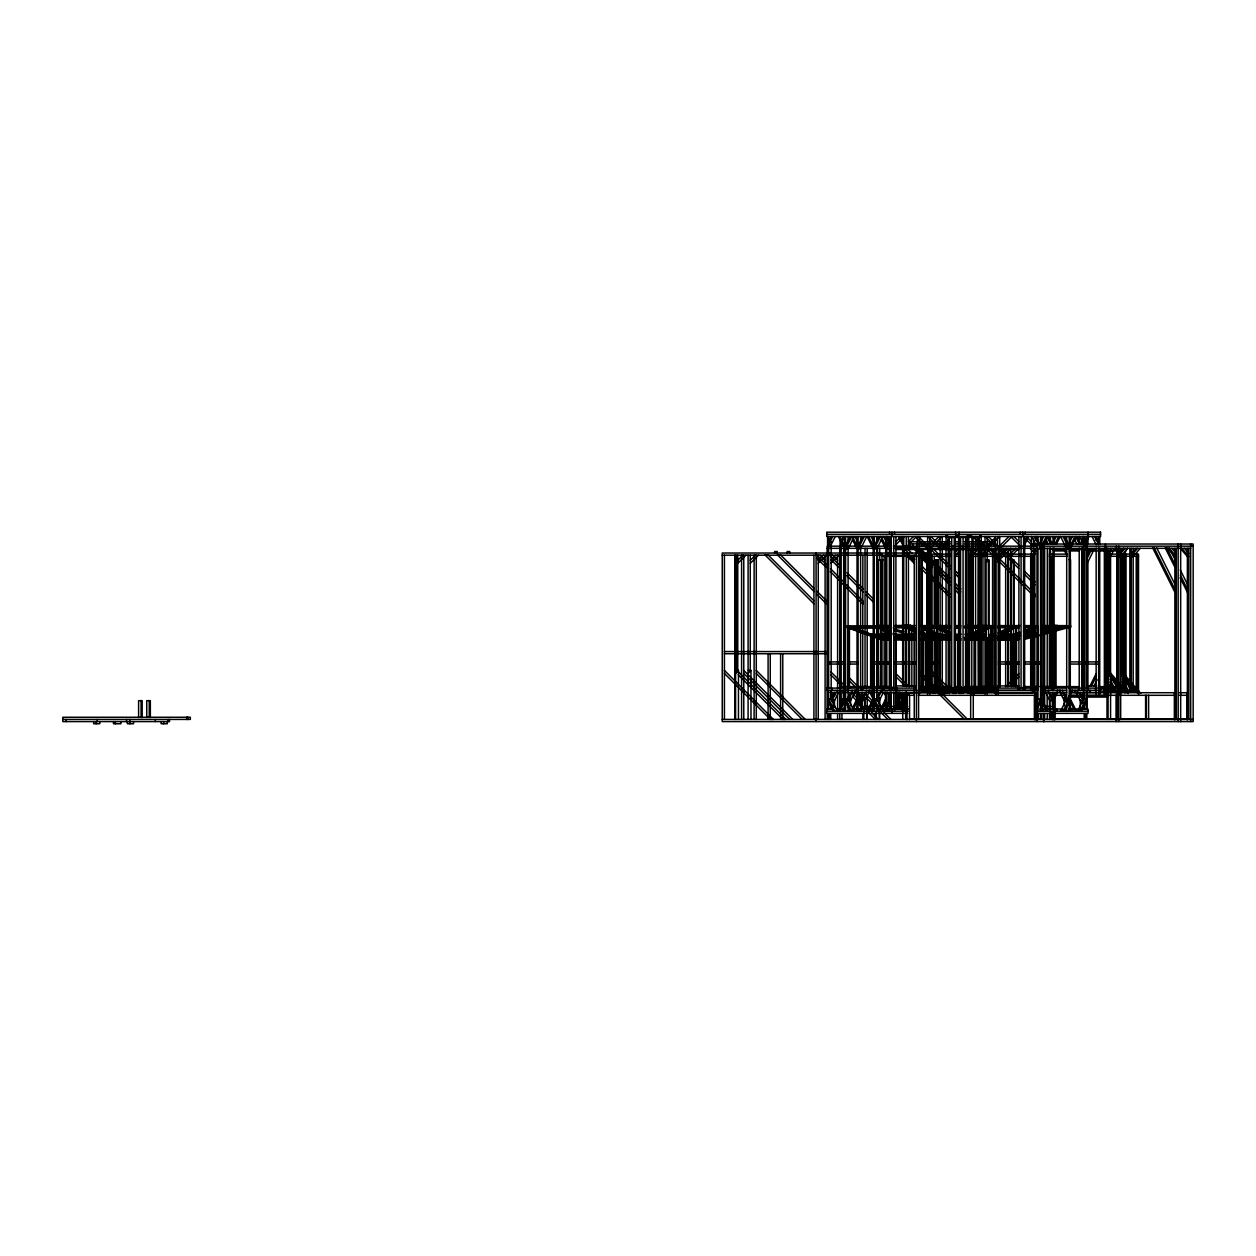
<?xml version="1.0" encoding="UTF-8"?>
<svg xmlns="http://www.w3.org/2000/svg" width="1256" height="1256" viewBox="0 0 1256 1256"><rect width="100%" height="100%" fill="white"/><g stroke="black" fill="none" stroke-linecap="round" stroke-linejoin="round"><path stroke-width="1.5" d="M877.897 686.577L878.65 627.278M878.117 559.925L878.117 626.022L880.362 626.022L880.362 559.925L877.363 559.925L877.347 625.614L891.368 625.614M880.911 686.577L880.896 627.874L880.158 688.1M895.402 686.749L895.402 636.258M936.552 626.383L934.841 625.457L934.841 582.957M934.841 579.095L934.841 559.768L937.84 559.768L937.84 625.865L949.457 625.912M935.123 625.614L935.139 559.925L938.138 559.925L938.138 626.022M937.934 688.1L937.949 627.482L936.442 627.278L936.427 688.1M937.384 625.614L937.384 559.925M988.346 559.925L988.346 626.022L986.101 626.022L986.101 559.925L989.1 559.925L989.116 625.614L964.953 638.55M1000.074 635.772L1000.074 686.577L1000.074 636.007M1013.357 559.925L1013.357 626.022L1011.111 626.022L1011.111 559.925L1014.11 559.925L1014.11 625.614L998.583 633.935M895.261 635.206L901.887 638.755L901.682 640.215L903.928 640.215L904.132 638.755L894.209 633.432M880.77 627.827L881.037 626.383L890.834 626.383M896.91 636.478L897.161 635.018L914.808 635.018M939.362 626.681L939.111 628.126L950.776 628.126M959.835 639.241L960.102 637.781M880.99 639.241L881.382 637.781L890.724 637.781M883.612 640.168L884.004 638.723M944.716 639.241L945.109 637.781M828.662 541.603L831.221 536.5M832.744 536.5L828.662 544.68L831.174 544.68L835.256 536.5M841.175 541.603L843.734 536.5M845.602 545.748L850.218 536.5M851.756 536.5L845.602 548.809L848.098 548.809L854.253 536.5M858.115 545.748L862.731 536.5M858.884 547.271L864.269 536.5M861.38 547.271L866.766 536.5M874.317 545.748L878.933 536.5M880.456 536.5L874.317 548.809L876.814 548.809L882.968 536.5M886.815 545.748L889.138 541.132M887.584 547.271L889.892 542.655M832.006 697.535L834.549 692.417L834.502 696.107M836.088 692.417L832.006 700.597L834.502 700.597L838.584 692.417M838.364 711.194L844.519 698.885M839.887 711.194L844.519 701.947M848.098 697.535L850.657 692.417M842.399 711.194L844.707 706.563M854.677 690.266L854.677 692.417L850.595 700.597L848.098 700.597L852.18 692.417L852.18 690.266M852.416 708.117L857.032 698.885M853.169 709.656L857.032 701.947M855.681 709.656L857.22 706.563M862.448 697.535L865.007 692.417M869.042 690.266L869.042 692.417L864.96 700.597L862.448 700.597L866.546 692.417L866.546 690.266M867.08 711.194L873.234 698.885M868.603 711.194L873.234 701.947M876.814 697.535L879.357 692.417M871.099 711.194L872.653 708.117M883.392 692.417L879.31 700.597L876.814 700.597L880.896 692.417L880.896 690.266M881.885 706.579L885.731 698.885M883.423 706.563L885.731 701.947M884.004 711.194L890.159 698.885M885.543 711.194L890.159 701.947M888.039 711.194L891.116 705.024M898.825 706.579L902.672 698.885M901.133 705.024L902.672 701.947M901.321 709.656L903.629 705.024M1024.645 541.603L1027.204 536.5M1024.645 544.68L1028.727 536.5M1040.627 542.67L1043.705 536.5M1041.585 545.748L1046.201 536.5M968.015 693.532L969.663 690.266M1041.585 548.809L1047.74 536.5M1053.125 542.67L1056.217 536.5M1054.867 544.209L1058.714 536.5M1056.406 544.193L1060.252 536.5M1069.327 542.67L1072.42 536.5M1070.285 545.748L1074.916 536.5M1070.285 548.809L1076.439 536.5M1087.413 539.578L1088.952 536.5M1086.974 555.67L1090.051 549.5M1086.974 558.732L1091.59 549.5M1087.932 561.809L1094.086 549.5M1108.075 553.456L1110.634 548.338M1108.891 554.885L1112.157 548.338M1036.451 701.963L1037.99 698.885L1040.502 698.885L1036.655 706.579M1111.387 554.885L1114.653 548.338M1040.706 697.331L1043.155 690.266M1036.64 709.656L1040.502 701.947M1121.435 551.745L1123.131 548.338M1123.9 554.885L1127.166 548.338M1053.439 697.535L1055.982 692.417M1053.439 700.597L1057.521 692.417L1057.521 690.266M1060.551 711.194L1066.705 698.885L1069.201 698.885L1063.047 711.194M1069.421 697.331L1071.87 690.266M1064.586 711.194L1069.201 701.947M1090.004 685.933L1096.158 673.624M1077.491 711.194L1083.645 698.885L1086.142 698.885L1079.987 711.194M1091.527 685.933L1096.158 676.686M1094.023 685.933L1097.116 679.763M1081.51 711.194L1086.142 701.947M1119.237 553.456L1123.649 548.338M1120.682 553.456L1125.093 548.338M1120.682 556.518L1127.747 548.338M1131.75 553.456L1136.162 548.338M1133.195 553.456L1137.606 548.338M1140.26 548.338L1133.195 556.518L1131.75 556.518M735.592 673.483L738.465 670.421L735.592 670.421M748.089 673.483L750.978 670.421L748.089 670.421M737.759 560.302L742.861 555.199M737.759 563.363L745.923 555.199M750.256 560.302L755.374 555.199M750.256 563.363L758.436 555.199M818.253 560.302L823.355 555.199M818.253 563.363L826.417 555.199M830.765 560.302L835.868 555.199M830.765 563.363L838.93 555.199M895.905 541.603L901.007 536.5M895.905 544.68L904.069 536.5M908.418 541.603L913.52 536.5M908.418 544.68L916.582 536.5M909.784 543.879L950.886 543.879M912.594 543.958L912.672 546.046M929.77 545.748L939.017 536.5M931.151 547.443L942.078 536.5M942.283 545.748L944.936 543.11M947.573 540.472L950.211 537.835M943.649 547.443L946.396 544.712M955.581 552.169L959.411 548.338M955.659 555.152L959.741 551.07M970.621 553.456L975.739 548.338M981.234 543.895L981.234 546.062M970.621 556.518L978.801 548.338L978.612 629.994M984.045 543.974L964.498 543.958M987.2 545.748L995.129 537.835M988.566 547.443L999.509 536.5M983.134 553.456L985.693 550.897M983.134 556.518L991.314 548.338M999.713 545.748L1008.961 536.5M1001.079 547.443L1012.022 536.5M998.206 553.456L1003.308 548.338M998.206 556.518L1006.37 548.338M997.468 558.747L1006.715 549.5M997.468 561.809L1009.777 549.5M1010.719 553.456L1015.821 548.338M1010.719 556.518L1018.883 548.338M886.343 703.58L880.896 709.028L908.386 709.028M897.569 697.535L902.687 692.417M897.569 700.597L905.749 692.417M974.185 692.982L976.917 690.266L976.87 692.417L995.364 692.417M1006.59 685.933L1018.899 673.624M1009.651 685.933L1018.899 676.686M964.435 637.624L986.855 625.614M967.214 638.55L991.361 625.614L965.472 625.614M970.448 638.378L991.549 627.074L991.549 636.666M987.718 638.55L992.884 635.787M998.065 633.008L1011.865 625.614M989.963 686.577L989.963 638.55L993.418 636.714M997.39 635.787L1016.371 625.614M1005.679 631.705L1009.133 629.853M1002.759 634.468L1016.622 627.058L1016.559 632.836M1019.605 634.468L1002.335 640.168L1001.943 638.723L1019.888 632.317M1023.467 631.03L1037.817 625.912L1037.817 690.266L919.439 690.266M1019.385 632.961L1001.943 638.723M1024.77 631.03L1033.735 627.827M1002.335 640.168L1020.076 633.84M1023.624 632.569L1037.817 627.498M1024.927 632.569L1035.572 628.769M1024.378 633.621L1035.431 630.669M1040.941 629.193L1046.468 627.702M1051.994 626.226L1055.668 625.237L1056.061 626.681M1024.033 634.123L1035.337 631.093M1040.596 629.68L1046.484 628.094M1053.47 626.226L1057.159 625.237L1057.536 626.681M1010.797 638.064L1018.239 636.07M1023.813 634.578L1034.96 631.58M1040.533 630.088L1049.828 627.608M1041.334 630.638L1052.371 627.67M1031.773 633.589L1035.713 632.537M1040.973 631.124L1055.699 627.184M1014.911 638.503L1018.632 637.514M1027.91 635.018L1035.352 633.04M1040.926 631.533L1056.045 627.513M1036.043 636.274L1025.006 639.241L1024.551 637.781L1030.124 636.29M1041.161 633.338L1063.22 627.419M1069.06 625.865L1070.567 625.457L1070.552 559.768L1069.06 559.768M1039.717 635.3L1070.96 626.917L1070.567 625.457M908.842 627.498L906.597 627.922L906.597 686.577M925.578 636.478L923.333 636.87L923.333 688.1M915.64 629.68L907.366 625.237L894.774 625.614M915.294 627.906L910.333 625.237L908.057 625.614L915.624 625.614M826.746 534.334L1100.57 534.334M946.066 537.38L981.25 537.38M950.823 541.776L909.705 541.791L909.705 546.125L909.737 541.776M954.717 541.791L960.605 541.776M964.498 541.791L994.611 541.791M954.717 543.958L960.667 543.879M986.792 543.958L994.705 543.879M1031.631 544.021L1037.456 544.021M1043.281 544.021L1066.595 544.021M1071.038 544.021L1084.069 544.021M1086.566 544.021L1193.169 544.021L1193.169 721.588L722.247 721.588L722.247 553.033L917.367 553.033M841.175 544.68L843.671 544.68M844.817 546.172L827.264 546.172L827.264 709.703M847.58 546.172L874.098 546.172M876.735 546.172L891.65 546.172M894.256 546.172L1037.456 546.172M1043.281 546.172L1066.595 546.172M1070.363 546.172L1193.2 546.172M895.905 547.333L917.382 547.333M827.264 548.338L891.65 548.338M894.256 548.338L1036.969 548.338M1039.905 548.338L1067.38 548.338M1069.044 548.338L1178.191 548.338M1179.211 548.338L1190.704 548.338M858.115 548.809L860.611 548.809M886.815 548.809L889.327 548.809M1050.503 548.809L1053.015 548.809M1079.218 548.809L1081.714 548.809M895.905 549.5L1018.899 549.5M1052.528 549.5L1065.402 549.5M1069.248 549.5L1096.724 549.5M1100.052 549.5L1103.867 549.5M1113.428 549.5L1119.159 549.5M919.863 550.944L922.061 550.944M992.774 550.944L994.972 550.944M1053.988 550.944L1065.449 550.944M1069.264 550.944L1078.825 550.944M1081.557 550.944L1082.656 550.944M1086.676 550.944L1104.699 550.944M1111.513 550.944L1119.159 550.944M923.144 553.033L928.938 553.033M1174.862 553.456L1176.307 553.456L1171.895 548.338M1187.375 553.456L1188.82 553.456L1184.408 548.338M950.808 554.147L932.046 554.147L932.046 634.154M954.56 554.147L960.196 554.147M972.175 554.147L992.821 554.147M995.317 554.147L1032.856 554.147L1032.856 692.747L995.317 692.747M1067.49 554.116L1049.341 554.116L1049.341 688.602M722.247 555.199L916.425 555.199M921.213 555.199L928.938 555.199M881.995 556.314L919.533 556.314M932.046 556.314L950.808 556.314M954.56 556.314L960.196 556.314M970.291 556.314L992.821 556.314M997.201 556.314L1032.856 556.314M1049.341 556.282L1067.49 556.282M1106.002 556.282L1138.533 556.282M1108.075 556.518L1110.571 556.518M1119.237 556.518L1123.084 556.518M883.015 559.925L881.508 559.925L881.492 625.614L883.015 626.022M934.841 625.457L937.086 625.457L950.321 632.553M920.742 625.614L949.913 625.614M955.738 625.614L959.631 625.614M998.818 625.614L1020.155 625.614M1023.954 625.614L1035.321 625.614M1041.02 625.614L1054.286 625.614M1057.254 625.614L1066.36 625.614M877.913 625.912L846.842 625.912L882.701 638.723M955.219 625.912L960.981 625.912M970.574 625.912L985.944 625.912M989.791 625.912L993.622 625.912M1040.973 625.912L1067.019 625.912M894.759 626.383L906.518 626.383L906.518 627.827L895.418 627.827M922.061 626.383L950.855 626.383M954.701 626.383L960.463 626.383M964.294 626.383L985.426 626.383L985.677 627.827M997.562 626.289L1010.609 626.289L1010.797 627.749M1018.773 626.383L1014.927 626.383L1015.193 627.827L1019.04 627.827M1024.535 626.383L1036.059 626.383M1041.365 627.356L1067.537 627.356M884.46 627.827L891.807 627.827M922.092 627.827L950.996 627.827M954.843 627.827L960.636 627.827M964.482 627.827L983.762 627.827M997.751 627.749L1008.945 627.749M1024.833 627.827L1034.457 627.827M1054.773 627.827L1060.284 627.827M1063.958 627.827L1067.647 627.827M954.67 628.126L960.51 628.126M972.175 628.126L981.909 628.126M989.681 628.126L993.575 628.126M1041.24 628.126L1066.532 628.126L1066.014 626.681M871.507 634.249L891.65 634.249M895.732 634.249L915.341 634.249M924.652 634.249L949.881 634.249M955.423 634.249L961.154 634.249M965.048 634.249L970.731 634.249M976.446 634.249L986.007 634.249M989.822 634.249L993.653 634.249M1000.231 634.249L1016.575 634.249M1024.912 634.249L1035.917 634.249M1036.969 634.249L1038.492 634.249L1038.492 636.839L1036.969 636.839M875.589 635.018L891.053 635.018M949.913 635.018L928.592 635.018L928.592 636.478M955.722 635.018L959.6 635.018M965.424 635.018L969.302 635.018L969.553 636.478M974.405 635.709L985.929 635.709M989.775 635.709L993.622 635.709M1019.825 635.709L1016.135 635.709L1015.759 634.249M1023.514 635.709L1036.404 635.709M873.265 636.478L871.962 636.478L871.962 688.1M875.212 636.478L890.771 636.478M898.747 636.478L915.294 636.478M930.539 636.478L950.588 636.478M954.686 636.478L960.51 636.478M974.138 636.478L985.803 636.478M989.697 636.478L993.575 636.478M1008.364 636.478L999.054 636.478L998.803 635.018L1013.608 635.018L1013.545 627.482L1015.806 627.482L1015.806 635.112M1013.985 636.478L1019.825 636.478M1023.718 636.478L1035.384 636.478M894.46 637.781L900.065 637.781M914.085 637.781L902.326 637.781L902.326 639.241M921.92 637.781L927.807 637.781M950.839 637.781L933.742 637.781L933.742 639.241M954.639 637.781L960.338 637.781L956.946 636.101M968.455 637.875L988.959 637.875L989.163 639.351M997.452 637.781L1019.087 637.781M883.533 638.55L890.724 638.55M894.319 638.55L901.51 638.55L901.243 640.01L894.005 640.01M903.755 638.55L915.514 638.55M921.402 638.55L949.85 638.55M955.361 638.55L960.871 638.55M964.624 638.55L992.209 638.55L992.476 640.01L992.209 638.55M997.374 638.55L1007.312 638.55M1010.766 638.55L1019.888 638.55M901.887 638.755L904.132 638.755M1019.432 639.241L1006.26 639.241L1005.868 637.781M883.141 640.01L890.378 640.01M903.755 640.01L915.514 640.01M921.402 640.01L949.991 640.01M955.486 640.073L961.107 640.01M964.624 640.073L993.653 640.01M997.688 640.01L1018.585 640.01M724.414 651.566L826.432 651.566M724.414 653.732L826.432 653.732M828.662 661.896L845.257 661.896M848.224 661.896L857.77 661.896M874.317 661.896L890.897 661.896M894.602 661.896L907.099 661.896M910.82 661.896L915.875 661.896M930.79 661.896L940.116 661.896M998.379 661.896L1011.441 661.896M1014.628 661.896L1018.899 661.896M1023.907 661.896L1040.502 661.896M1050.503 661.896L1053.015 661.896M1069.547 661.896L1098.655 661.896M828.662 664.063L845.257 664.063M848.224 664.063L857.77 664.063M874.317 664.063L890.897 664.063M894.602 664.063L907.099 664.063M910.82 664.063L915.875 664.063M930.79 664.063L940.116 664.063M998.379 664.063L1011.441 664.063M1014.628 664.063L1018.899 664.063M1023.907 664.063L1040.502 664.063M1050.503 664.063L1053.015 664.063M1069.547 664.063L1098.655 664.063M895.905 685.933L915.388 685.933M997.468 685.933L1018.899 685.933M1087.225 685.933L1096.865 685.933M846.842 686.577L873.265 686.577M875.793 686.577L891.823 686.577M919.91 686.655L951.028 686.577M955.486 686.577L961.123 686.577M964.624 686.577L994.972 686.655M1023.436 686.577L1037.817 686.577M1039.842 686.577L1078.825 686.655M1081.557 686.655L1082.656 686.655M1098.969 686.655L1104.699 686.655M1109.613 686.655L1119.159 686.655M845.1 688.1L826.746 688.1L826.746 690.266L915.938 690.266M846.842 688.1L915.938 688.1M919.502 688.1L995.302 688.1M996.981 688.1L1037.817 688.1M1041.067 688.1L1066.532 688.1M1068.62 688.1L1105.044 688.1M1108.875 688.1L1119.159 688.1M921.307 688.963L993.496 688.963M1099.314 688.963L1105.044 688.963M1108.875 688.963L1114.606 688.963M1041.098 690.266L1066.532 690.266M1069.798 690.266L1100.57 690.266L1100.57 688.1M881.995 690.58L919.533 690.58M943.303 690.58L947.055 690.58M995.317 690.58L1032.856 690.58M1056.845 690.549L1060.598 690.549M1106.002 690.549L1138.533 690.549M1098.812 691.13L1105.515 691.13M1108.875 691.13L1114.606 691.13M830.09 692.417L839.809 692.417M842.933 690.266L842.933 692.417L854.677 692.417M855.446 690.266L855.446 692.417L856.969 692.417M857.283 690.266L857.283 692.417L869.042 692.417M869.796 690.266L869.796 692.417L871.334 692.417L873.878 697.535M871.648 690.266L871.648 692.417L880.896 692.417M919.439 692.417L937.949 692.417M1031.412 692.417L1035.446 692.417M1041.632 692.417L1043.155 692.417M1045.761 690.266L1045.761 692.417L1057.521 692.417M1060.127 690.266L1060.127 692.417L1066.705 692.417M1070.348 692.417L1071.87 692.417M1084.729 692.417L1072.64 692.417L1072.64 690.266M1097.242 692.417L1087.508 692.417L1087.508 690.266M914.352 692.715L906.973 692.715L906.973 719.704M918.246 692.715L1035.462 692.715L1035.462 719.657M1054.977 692.715L1062.733 692.715M1069.814 692.715L1077.883 692.715M1086.173 692.715L1175.679 692.715M1179.086 692.715L1188.192 692.715M919.533 692.747L881.995 692.747L881.995 554.147M932.046 692.747L935.798 692.747M943.303 692.747L947.055 692.747M974.044 692.747L983.432 692.747M952.582 693.296L955.957 693.296L955.957 691.13M963.069 693.296L958.846 693.296L958.846 691.13M906.973 695.306L914.352 695.306M918.246 695.306L1035.462 695.306M1054.428 695.306L1064.052 695.306M1070.426 695.306L1078.119 695.306M1087.743 695.306L1175.679 695.306M1179.415 695.306L1188.192 695.306M1068.762 695.557L1078.716 695.557M1086.409 695.557L1107.572 695.557M1068.762 697.08L1080.301 697.08M1086.409 697.08L1107.572 697.08M843.671 698.885L841.175 698.885L843.483 703.501M860.611 698.885L858.115 698.885L861.961 706.579M907.696 706.422L863.798 706.422L863.798 719.421M1045.95 706.422L1050.958 706.422M863.798 708.588L907.696 708.588M1045.95 708.588L1050.958 708.588M832.587 709.028L826.746 709.028L826.746 713.361L907.68 713.361M836.465 709.028L844.236 709.028M852.023 709.028L874.474 709.028M1039.733 709.028L1062.78 709.028M1068.62 709.028L1088.057 709.028L1088.057 713.361L1036.184 713.361M826.746 711.194L908.214 711.194M1036.184 711.194L1088.057 711.194M909.564 718.981L1034.379 718.981M1037.142 718.981L1041.036 718.981M1053.658 718.981L1117.369 718.981M1119.865 718.981L1175.114 718.981M1179.086 718.981L1187.627 718.981M724.414 673.436L770.352 719.374L773.413 719.374L724.414 670.374M738.277 674.786L782.865 719.374L785.926 719.374L736.927 670.374M62.8 719.421L190.331 719.421L190.331 717.255L62.8 717.255L62.8 721.588L169.513 721.588L169.513 719.421M722.247 719.421L1193.2 719.421M937.949 628.079L936.442 627.278M894.508 629.099L903.786 631.58M911.228 633.574L914.933 634.578M894.115 630.559L903.582 633.103M877.928 627.482L880.142 628.079M848.13 625.912L873.658 635.018M876.829 636.164L882.214 638.079M848.13 627.498L871.193 635.74M876.515 637.64L881.838 639.54M846.842 627.498L882.324 640.168M906.518 626.383L905.089 625.614L915.436 631.156M921.213 634.249L922.658 635.018L922.579 688.1M906.518 627.827L905.089 627.058L915.436 632.6M937.667 627.356L950.133 634.013M955.094 636.666L958.407 638.441M934.872 627.058L949.536 634.908M946.537 638.55L922.391 625.614L923.819 626.383M929.534 630.229L936.427 633.935M927.179 629.837L921.998 627.058L923.427 627.827M930.618 631.69L935.798 634.453M939.253 636.305L944.418 639.084M922.234 627.984L933.067 633.793M923.301 629.35L933.239 634.673M936.474 636.4L935.704 635.991L935.83 686.577M921.92 631.454L935.17 638.55L935.17 640.01M920.617 632.349L932.203 638.55L932.046 686.687M920.617 633.935L929.236 638.55L929.236 640.01M922.344 636.305L927.509 639.084M890.897 631.658L879.31 625.457L877.065 625.457L891.948 633.432M877.646 627.356L891.76 634.908M895.057 636.666L898.37 638.441M938.515 634.249L939.943 635.018M1026.309 536.5L1031.412 541.603M1025.964 539.232L1031.412 544.68M1033.484 548.338L1036.2 551.07M1033.186 548.338L1035.729 550.897M1030.124 548.338L1035.572 553.786M1013.796 536.5L1018.899 541.603M1010.735 536.5L1018.899 544.68M1001.315 548.024L1018.867 565.592M1024.284 570.993L1035.085 581.811M988.299 536.5L997.547 545.748M998.253 548.024L1003.685 553.472M1006.417 556.204L1018.663 568.45M1024.111 573.898L1034.991 584.778M986.604 537.866L994.799 546.077M975.786 536.5L985.034 545.748M972.725 536.5L983.668 547.443M930.869 536.5L934.841 540.472M937.478 543.11L940.116 545.748M927.807 536.5L938.75 547.443M932.768 548.338L950.337 565.907M955.738 571.307L958.438 574.023M918.372 536.5L927.603 545.748M929.707 548.338L950.133 568.764M955.565 574.212L958.297 576.928M915.31 536.5L926.237 547.443M921.606 549.688L949.991 578.074M955.392 583.475L960.793 588.876M921.276 552.42L949.866 581.01M955.314 586.458L960.762 591.906M923.301 555.105L927.352 559.155M930.052 561.856L932.753 564.556M938.169 569.957L950.321 582.125M955.722 587.525L958.438 590.226M921.668 555.199L926.771 560.302M913.489 548.338L917.571 552.42M923.019 557.868L925.735 560.6M929.817 564.682L932.533 567.398M937.981 572.846L950.227 585.092M955.675 590.54L958.407 593.256M921.323 557.931L926.771 563.363M908.088 549.5L912.06 553.456M904.037 548.338L909.14 553.598M911.872 556.345L914.839 559.155M921.606 565.907L949.976 594.276M909.156 555.199L914.258 560.302M900.976 548.338L913.222 560.6M921.386 568.764L949.976 597.338M906.094 555.199L914.258 563.363M832.508 555.199L837.611 560.302M830.797 556.565L839.008 564.666M847.109 572.767L856.576 582.219M859.277 584.919L863.327 588.986M866.028 591.686L874.129 599.787M831.927 560.647L838.741 567.445M846.905 575.625L863.233 591.953M865.965 594.669L874.129 602.849M819.995 555.199L825.098 560.302M816.934 555.199L826.495 564.666M830.546 568.717L844.063 582.219M846.764 584.919L862.982 601.137L862.982 604.199L830.31 571.543M931.104 670.421L948.798 688.115M816.698 557.931L826.228 567.445M931.104 673.483L944.606 687.001M942.236 691.538L944.795 694.081M918.591 670.421L967.591 719.421M918.591 673.483L964.53 719.421M814.28 588.624L780.494 554.838L777.433 554.838L814.186 591.592M816.981 591.325L826.432 600.776M816.902 594.308L826.432 603.838M895.905 673.624L908.214 685.933M895.905 676.686L905.152 685.933M813.919 600.776L767.981 554.838L764.92 554.838L813.919 603.838M895.905 698.885L906.848 709.828M895.905 701.947L903.833 709.875M897.49 704.946L901.572 709.028M883.627 692.982L886.343 695.698M848.742 677.22L856.906 685.399M866.436 694.929L873.25 701.727M884.13 712.623L890.944 719.421M848.695 680.234L855.446 687.001M866.263 697.802L871.664 703.203M881.115 712.67L887.882 719.421M830.781 671.787L844.393 685.399M852.573 693.563L862.087 703.093M864.819 705.809L868.901 709.891M871.617 712.623L878.431 719.421M830.781 674.833L844.283 688.351M852.4 696.452L861.852 705.903M868.603 712.67L875.369 719.421M756.285 670.421L805.284 719.421M756.285 673.483L802.223 719.421M743.772 670.421L792.772 719.421M743.772 673.483L789.71 719.421M1181.755 548.338L1188.82 556.518L1187.375 556.518L1180.31 548.338M1169.242 548.338L1176.307 556.518L1174.862 556.518L1167.797 548.338M1122.063 671.866L1140.778 693.485M1125.612 677.628L1129.348 681.945M1133.1 686.278L1138.093 692.04M1125.941 679.418L1138.784 694.223M1125.784 680.893L1134.765 691.271M1109.55 671.866L1128.265 693.485M1111.843 676.183L1116.835 681.945M1120.588 686.278L1123.084 689.152M1109.582 674.959L1123.696 691.271M1111.984 679.418L1122.252 691.271M1169.242 547.883L1175.192 559.784M1180.295 570.004L1187.956 585.312M1166.73 547.883L1175.239 564.902M1180.342 575.107L1187.156 588.719M1165.223 547.93L1174.847 567.178M1180.106 577.682L1187.972 593.429M1156.729 547.883L1174.595 583.616M1154.217 547.883L1174.643 588.719M1152.71 547.93L1174.595 591.686M1098.655 541.603L1096.095 536.5L1096.158 540.394M1094.573 536.5L1098.655 544.68L1098.655 536.5M1092.061 536.5L1096.158 544.68M1083.583 536.5L1086.142 541.603M1082.06 536.5L1086.142 544.68L1083.645 544.68L1079.563 536.5M1077.099 536.5L1080.945 544.209M1075.56 536.5L1079.406 544.193M1074.602 539.578L1076.91 544.193M1064.586 536.5L1069.201 545.748M1063.047 536.5L1069.201 548.809L1066.705 548.809L1060.551 536.5M1064.884 548.338L1066.58 551.745M1063.345 548.338L1066.611 554.885M1122.472 673.923L1131.216 691.428M1122.597 679.166L1124.34 682.667M1126.098 686.168L1128.72 691.428M1122.472 681.992L1127.574 692.197M1048.383 536.5L1052.245 544.209M1046.86 536.5L1050.707 544.193M1045.887 539.578L1048.195 544.193M1109.959 673.923L1118.704 691.428M1107.462 673.923L1105.704 670.421L1107.415 676.89M1110.084 679.166L1116.207 691.428M1109.959 681.992L1115.061 692.197M1035.87 536.5L1040.502 545.748M1034.347 536.5L1040.502 548.809L1037.99 548.809L1031.835 536.5M1080.254 692.417L1082.813 697.535M1078.716 692.417L1082.813 700.597L1080.301 700.597L1076.219 692.417M1070.285 698.885L1076.439 711.194M1070.285 701.947L1074.916 711.194M1064.162 692.417L1066.705 697.535M1069.327 705.024L1072.42 711.194M1060.127 692.417L1064.209 700.597L1066.705 700.597L1062.623 692.417L1062.623 690.266M1049.796 692.417L1052.355 697.535M1045.761 692.417L1049.859 700.597L1052.355 700.597L1048.273 692.417L1048.273 690.266M1041.585 698.885L1047.74 711.194M1041.585 701.947L1046.201 711.194M1040.627 705.024L1043.705 711.194M900.112 536.5L902.672 541.603M898.59 536.5L902.672 544.68M887.615 536.5L890.159 541.603M886.077 536.5L890.159 544.68M883.612 536.5L885.92 541.132M881.115 536.5L885.731 545.748M881.115 539.578L884.962 547.271M871.099 536.5L873.422 541.132M868.603 536.5L873.234 545.748M945.156 690.266L946.788 693.532M867.08 536.5L873.234 548.809M854.912 536.5L857.22 541.132M852.4 536.5L857.032 545.748M852.416 539.578L856.262 547.271M842.399 536.5L844.707 541.132M839.887 536.5L844.519 545.748M838.364 536.5L844.519 548.809M900.254 692.417L903.519 698.964M889.279 692.417L890.975 695.824M887.741 692.417L891.006 698.964M884.161 692.417L885.794 695.698M882.968 711.194L876.814 698.885L874.317 698.885L880.456 711.194M871.648 692.417L873.281 695.698M869.796 692.417L873.878 700.597M874.317 701.947L878.933 711.194M858.821 692.417L861.365 697.535M857.283 692.417L862.15 701.963M855.446 692.417L857.079 695.698M858.115 701.947L861.961 709.656M854.253 711.194L848.098 698.885L845.602 698.885L851.756 711.194M842.933 692.417L844.566 695.698M845.602 701.947L850.218 711.194M837.328 711.194L831.174 698.885L828.662 698.885L834.816 711.194M828.662 701.947L833.293 711.194M1069.986 625.614L1070.505 627.058M1024.551 637.781L1025.069 639.241M1011.818 637.781L1012.195 639.241M990.105 626.289L990.293 627.749M989.963 638.55L990.152 640.026M928.467 640.262L928.577 688.1M927.713 639.885L927.823 686.577M926.222 640.639L926.331 688.1M925.468 640.262L925.578 686.577M849.448 686.577L849.433 627.953L848.13 627.953L848.145 686.577M1190.672 544.021L1190.704 721.588M1188.82 548.338L1188.82 719.421M1187.627 695.306L1187.627 719.704M1187.375 548.338L1187.375 719.421M1186.873 692.715L1186.873 719.657M1180.671 544.021L1180.671 721.588M1178.159 544.021L1178.191 721.588M1176.307 548.338L1176.307 719.421M1175.114 695.306L1175.114 719.704M1174.862 548.338L1174.862 719.421M1174.36 692.715L1174.36 719.657M1148.612 695.306L1148.612 718.981M1146.367 695.306L1146.367 718.981M1145.598 695.306L1145.598 718.981M1138.533 692.715L1138.533 554.116L1106.002 554.116L1106.002 692.715M1137.449 556.282L1137.449 690.549M1137.292 554.116L1137.292 692.715M1136.209 556.282L1136.209 690.549M1133.195 548.338L1133.195 692.197M1131.311 548.338L1131.311 692.197M1129.866 548.338L1129.866 692.197M1126.02 554.116L1126.02 692.715M1124.779 554.116L1124.779 692.715M1123.696 556.282L1123.696 690.549M1123.084 556.125L1123.084 688.319M1122.346 555.906L1122.346 676.591M1122.346 684.379L1122.346 688.272M1120.682 719.421L1120.682 548.338L1120.588 552.232M1120.588 556.125L1120.588 684.426M1120.588 688.319L1120.588 692.197M1118.798 546.172L1118.798 721.588M1117.918 550.944L1117.918 680.831M1117.353 548.338L1117.353 719.704M1116.835 550.944L1116.835 680.831M1116.6 692.715L1116.6 695.306M1116.301 546.172L1116.301 548.338M1116.301 719.421L1116.301 721.588M1116.05 695.306L1116.05 719.704M1110.571 556.125L1110.571 719.421M1109.833 555.906L1109.833 676.591M1109.833 684.379L1109.833 692.166M1108.342 556.282L1108.342 690.549M1108.075 548.338L1108.075 719.421M1107.085 556.282L1107.085 690.549M1107.243 695.557L1107.243 697.08M1106.991 548.338L1106.991 719.421M1106.253 548.118L1106.253 670.751M1106.253 674.645L1106.253 694.113M1105.437 544.021L1105.437 546.172M1105.437 548.134L1105.437 694.301M1104.354 548.134L1104.354 694.301M1099.738 536.5L1099.738 544.288M1099.738 548.165L1099.738 688.1M1099.738 690.266L1099.738 694.019M1098.655 548.165L1098.655 688.1M1098.655 690.266L1098.655 694.019M1096.158 548.165L1096.158 688.1M1096.158 690.266L1096.158 694.019M1095.562 688.1L1095.562 690.266M1090.02 690.266L1090.02 692.417M1088.057 532.183L1087.932 543.722M1087.932 549.5L1087.932 553.394M1087.916 560.631L1087.916 686.655M1088.057 688.1L1088.057 690.266M1087.225 536.5L1087.225 688.1M1087.225 690.266L1087.225 709.028M1086.817 713.518L1086.817 718.981M1086.142 536.5L1086.142 688.1M1086.142 690.266L1086.142 709.028M1085.498 713.518L1085.498 718.981M1084.352 549.5L1084.352 689.764M1084.242 688.1L1084.242 688.963M1084.211 713.518L1084.211 718.981M1083.897 692.417L1083.897 699.796M1083.897 703.486L1083.897 709.028M1083.645 536.5L1083.645 688.1M1083.645 690.266L1083.645 699.639M1083.645 703.391L1083.645 709.028M1083.049 688.1L1083.049 690.266M1082.798 540.394L1082.798 544.272M1082.798 548.15L1082.798 689.842M1082.813 692.417L1082.813 703.486M1082.656 549.5L1082.656 688.1M1081.714 538.447L1081.714 544.272M1081.714 548.15L1081.714 689.842M1080.301 699.796L1080.301 707.175M1079.218 536.5L1079.218 542.325M1079.218 548.15L1079.218 689.842M1077.507 690.266L1077.507 692.417M1071.007 695.557L1071.007 697.08M1070.379 686.577L1070.379 688.1M1070.285 536.5L1070.285 711.194M1069.939 553.456L1069.939 556.518M1069.625 627.278L1069.641 686.577M1069.201 536.5L1069.201 711.194M1066.705 536.5L1066.705 542.325M1066.705 545.748L1066.705 701.947M1066.705 705.37L1066.705 711.461M1064.209 697.535L1064.209 705.746M1056.72 709.028L1056.72 711.194M1056.045 627.089L1056.045 688.1M1055.275 709.028L1055.275 711.194M1054.962 695.306L1054.962 719.704M1054.553 627.482L1054.553 688.1M1054.428 694.631L1054.428 719.657M1054.098 536.5L1054.098 544.272M1054.098 548.15L1054.098 625.786M1053.658 697.19L1053.658 719.704M1053.611 688.1L1053.611 690.266M1053.439 692.417L1053.439 709.028M1053.015 536.5L1053.015 544.272M1053.015 548.15L1053.046 688.1M1052.355 692.417L1052.355 709.028M1052.355 712.199L1052.355 719.704M1052.167 688.1L1052.167 690.266M1051.68 556.282L1051.68 688.602M1051.712 712.199L1051.712 719.421M1051.382 686.577L1051.382 688.1M1051.005 634.249L1051.005 636.839M1050.503 536.5L1050.503 542.325M1050.503 548.15L1050.503 553.975M1050.424 556.282L1050.424 688.602M1050.267 706.422L1050.267 719.421M1050.047 686.577L1050.047 688.1M1049.859 692.417L1049.859 696.107M1049.859 699.796L1049.859 709.028M1049.482 548.338L1049.482 554.179M1049.482 698.038L1049.482 709.703M1049.482 713.596L1049.482 719.421M1048.964 536.5L1048.964 540.111M1047.316 548.338L1047.159 688.319M1047.159 694.144L1047.159 709.703M1047.316 713.596L1047.159 719.421M1046.452 540.111L1046.452 543.722M1045.369 540.111L1045.369 543.722M1044.662 548.338L1044.662 626.1M1044.662 629.994L1044.662 707.756M1044.662 713.596L1044.662 719.421M1043.815 546.172L1043.815 626.1M1043.815 629.994L1043.815 688.319M1043.815 692.197L1043.815 701.931M1043.815 713.596L1043.815 721.588M1043.579 546.172L1043.579 626.1M1043.579 629.994L1043.579 705.809M1043.579 713.596L1043.579 721.588M1041.648 548.338L1041.648 688.319M1041.648 694.144L1041.648 699.985M1041.648 705.809L1041.648 709.703M1041.648 713.596L1041.648 719.421M1041.585 536.5L1041.585 711.194M1040.502 536.5L1040.502 711.194M1040.455 713.596L1040.455 719.421M1038.288 713.596L1038.288 719.421M1037.99 536.5L1037.99 542.325M1037.99 548.15L1037.99 700.032M1037.99 705.746L1037.99 711.461M1037.158 536.5L1037.158 540.394M1036.969 546.172L1036.969 721.588M1036.074 536.5L1036.074 540.394M1034.803 548.338L1034.803 719.421M1034.379 695.306L1034.379 719.704M1033.908 690.266L1033.908 692.417M1033.578 538.447L1033.578 544.288M1033.704 546.172L1033.704 544.664L1031.098 544.664L1031.098 546.172M1033.578 550.112L1033.578 688.1M1031.412 536.5L1031.412 625.896M1031.412 637.561L1031.412 688.1M1030.689 556.314L1030.689 690.58M1025.54 686.577L1025.54 688.1M1025.226 532.183L1025.226 534.334M1025.226 688.1L1025.226 690.266M1024.645 536.5L1024.645 688.1M1023.562 536.5L1023.562 688.1M1022.729 532.183L1022.729 536.5M1022.729 688.1L1022.729 690.266M1021.065 536.5L1021.065 688.1M1020.233 532.183L1020.233 534.334M1020.233 688.1L1020.233 690.266M1018.899 536.5L1018.899 688.1M1017.737 688.1L1017.737 690.266M1016.559 640.513L1016.559 686.577M1015.806 640.827L1015.806 686.577M1015.303 686.577L1015.303 636.007L1014 636.007L1014 686.577M1012.697 636.478L1012.697 686.577M1011.3 629.382L1011.3 635.112M1011.3 640.827L1011.3 686.577M1010.719 548.338L1010.719 626.116M1010.719 629.994L1010.719 635.834M1010.719 639.728L1010.719 686.373M1008.552 550.285L1008.552 626.116M1008.552 629.994L1008.552 635.834M1008.552 639.728L1008.552 684.442M1007.83 556.314L1007.83 626.367M1007.83 630.261L1007.83 634.154M1007.83 639.995L1007.83 686.687M1005.663 556.314L1005.663 686.687M999.823 686.577L999.823 636.054L999.054 686.577M999.713 536.5L999.713 685.964M998.206 548.338L998.206 694.16M997.468 536.5L997.468 547.333M996.039 548.338L996.039 694.16M995.302 536.5L995.302 547.333M995.302 549.5L995.302 693.657M994.972 549.5L994.972 688.1M993.496 688.1L993.496 691.13L921.307 691.13L921.307 688.1M992.774 549.5L992.774 688.1M992.585 549.5L992.554 688.1M991.549 640.513L991.549 688.1M990.796 637.012L990.796 627.482L988.551 627.482L988.551 638.927M990.796 640.827L990.796 686.577M990.607 688.963L990.607 691.13M990.262 686.577L990.262 688.1M989.21 640.073L989.21 686.577M987.718 640.073L987.718 686.577M987.2 536.5L987.2 561.746M987.2 690.266L987.2 694.066M986.949 640.073L986.949 686.577M986.29 629.382L986.305 688.1M985.034 536.5L985.034 625.786M985.034 629.68L985.034 687.895M985.034 690.266L985.034 694.066M984.798 686.577L984.798 688.1M984.076 541.776L984.045 546.14M982.946 548.338L982.946 626.1M982.946 629.994L982.946 688.319M981.25 535.213L981.25 629.366M981.25 633.291L981.25 688.1M980.779 548.338L980.779 626.1M980.779 631.941L980.779 688.319M980.496 638.55L980.496 688.1M979.806 535.213L979.806 537.38M979.083 537.38L979.083 629.366M979.083 633.291L979.083 639.163M979.005 640.073L979.005 686.577M978.079 537.38L978.079 631.328M978.079 635.238L978.236 688.1M976.1 686.577L976.1 688.1M975.582 537.38L975.582 688.1M974.813 636.054L974.797 688.1M974.389 690.266L974.389 694.019M974.059 686.577L974.059 636.462L971.799 636.462L971.799 688.1M973.086 537.38L973.086 633.291M973.274 695.306L973.274 718.981M972.945 690.266L972.945 694.019M972.458 556.314L972.458 634.154M972.003 537.38L972.003 633.291M971.359 535.213L971.359 537.38M971.061 690.266L971.061 694.019M970.433 548.338L970.433 635.834M970.433 690.266L970.433 694.144M970.668 695.306L970.668 718.981M970.291 554.147L970.291 634.154M969.915 535.213L969.915 537.38M969.553 640.309L969.553 688.1M968.737 535.213L968.737 688.1M968.737 691.13L968.737 693.296M968.47 535.213L968.47 537.38M968.266 548.338L968.266 635.834M968.266 639.712L968.266 688.319M967.827 537.38L967.827 547.161M967.293 535.213L967.293 537.38M967.214 640.073L967.214 686.577M966.571 537.38L966.571 688.1M966.649 690.266L966.649 692.417L948.154 692.417L948.154 690.266M966.445 640.073L966.445 686.577M966.1 548.338L966.1 635.834M965.566 537.38L965.566 688.1M963.069 537.38L963.069 688.1M960.573 537.38L960.573 688.1M959.49 537.38L959.49 688.1M959.129 532.183L959.129 534.334M959.035 686.577L959.035 688.1M958.846 535.213L958.846 537.38M958.579 537.38L958.579 635.238M958.579 639.163L958.579 688.1M957.731 638.55L957.731 688.1M957.402 535.213L957.402 537.38M955.957 535.213L955.957 537.38M955.675 532.183L955.675 534.334M955.314 537.38L955.486 688.1M954.23 537.38L954.23 688.1M951.734 537.38L951.734 688.1M949.976 548.338L949.976 688.319M949.238 537.38L949.238 688.1M948.735 640.073L948.735 688.1M948.233 537.38L948.233 688.1M947.511 535.213L947.511 537.38M946.066 535.213L946.066 688.1M946.066 690.266L946.066 693.296M943.743 690.266L943.743 694.019M942.283 536.5L942.283 687.895M941.859 690.266L941.859 694.019M940.352 636.87L940.352 688.1M940.414 690.266L940.414 694.019M940.116 536.5L940.116 687.895M939.598 688.1L939.582 636.462L937.337 636.07L937.337 686.577M938.091 686.577L938.091 688.1M935.877 559.925L935.877 626.022M935.594 559.768L935.594 579.204M935.594 583.098L935.594 625.865M934.935 686.577L934.935 688.1M934.213 556.314L934.213 686.687M931.324 640.073L931.324 686.577M931.104 548.338L931.104 635.834M931.104 639.712L931.104 688.319M929.77 536.5L929.77 635.489M929.77 639.383L929.77 687.895M929.77 690.266L929.77 694.066M928.938 548.338L928.938 635.834M928.938 639.273L928.938 688.319M927.603 536.5L927.603 635.489M927.603 639.383L927.603 687.895M927.603 690.266L927.603 694.066M926.771 557.162L926.771 635.363M925.578 640.325L925.578 688.1M924.196 688.963L924.196 691.13M923.6 627.922L923.6 633.778M922.846 627.513L922.846 633.228M922.846 637.043L922.846 688.1M922.281 549.5L922.281 688.1M922.061 549.5L922.061 688.1M919.91 549.5L919.91 688.1M919.502 536.5L919.502 547.333M919.502 549.5L919.502 693.657M918.591 548.338L918.591 719.421M917.335 536.5L917.335 547.333M917.335 549.5L917.335 553.394M916.425 546.172L916.425 721.588M914.588 636.054L914.588 686.577M914.258 555.199L914.258 719.421M912.453 626.383L912.453 627.827M911.84 629.413L911.84 686.577M910.333 625.237L910.333 626.681M909.595 627.89L909.595 686.577M909.564 695.306L909.564 719.704M908.826 629.382L908.842 686.577M908.418 536.5L908.418 550.112M908.418 555.937L908.418 625.896M908.481 692.715L908.481 695.306M907.366 625.237L907.366 626.681M906.628 692.417L906.628 709.028M906.251 536.5L906.251 546.219M906.251 555.937L906.251 625.896M906.251 692.135L906.125 711.194M905.827 627.513L905.827 684.677M905.67 706.422L905.67 719.421M905.042 692.417L905.042 711.194M903.755 536.5L903.755 546.219M903.755 550.112L903.755 686.153M903.629 694.301L903.629 711.194M902.672 536.5L902.672 546.219M902.672 550.112L902.672 686.153M902.672 695.887L902.781 719.421M902.546 694.301L902.546 711.194M901.588 696.107L901.588 699.796M901.353 695.887L901.353 703.391M899.469 692.135L899.469 707.144M898.024 692.135L898.024 695.887M898.024 699.639L898.024 707.144M897.569 692.417L897.569 709.028M897.082 688.1L897.082 690.266M896.156 636.054L896.156 686.749M895.905 536.5L895.905 688.1M895.905 690.266L895.905 709.028M895.418 692.417L895.418 709.028M894.57 532.183L894.57 534.334M894.57 688.1L894.57 690.266M894.57 709.028L894.57 711.194M893.738 536.5L893.738 688.1M893.738 692.135L893.738 709.028M892.074 532.183L892.074 536.5M892.074 688.1L892.074 690.266M892.074 709.028L892.074 713.361M891.242 536.5L891.242 688.1M891.242 692.135L891.242 709.028M890.159 536.5L890.159 688.1M890.159 692.135L890.159 709.028M889.578 532.183L889.578 534.334M889.578 688.1L889.578 690.266M889.578 709.028L889.578 711.194M889.327 548.15L889.327 687.895M889.075 696.107L889.075 699.796M888.84 694.019L888.84 703.391M886.956 692.135L886.956 707.144M886.815 536.5L886.815 687.895M885.731 536.5L885.731 687.895M885.731 693.72L885.731 711.194M885.606 686.577L885.606 688.1M885.511 692.135L885.511 709.028M884.161 556.314L884.161 690.58M883.706 686.577L883.706 688.1M881.649 686.577L881.649 688.1M881.1 628.989L881.1 688.1M879.718 548.338L879.718 560.003M879.718 698.038L879.718 705.809M879.718 713.596L879.718 719.421M879.31 698.132L879.31 705.746M879.2 712.199L879.2 719.421M877.552 548.338L877.552 688.319M876.814 536.5L876.814 542.325M876.814 546.219L876.814 700.597M876.814 707.316L876.814 711.461M876.311 712.199L876.311 719.421M875.385 713.549L875.385 719.421M874.317 536.5L874.317 711.194M873.234 536.5L873.234 711.194M871.005 686.577L871.005 688.1M870.644 636.007L870.644 686.577M867.205 548.338L867.205 688.319M867.205 696.091L867.205 705.809M867.205 713.596L867.205 719.421M866.687 706.422L866.687 719.421M866.405 686.577L866.405 688.1M865.039 548.338L865.039 688.319M865.039 697.912L865.039 705.809M864.897 686.577L864.897 688.1M864.96 697.535L864.96 707.175M862.872 555.199L862.637 690.266M862.872 713.549L862.872 719.421M862.448 692.417L862.448 709.028M861.365 692.417L861.365 709.028M861.192 688.1L861.192 690.266M860.611 536.5L860.611 542.325M860.611 548.15L860.611 687.895M860.611 695.667L860.611 700.032M860.611 703.423L860.611 711.194M859.528 709.028L859.528 711.194M858.115 536.5L858.083 711.194M857.032 536.5L857.032 711.194M850.595 698.132L850.595 705.746M850.39 686.577L850.39 688.1M848.287 688.1L848.287 690.266M848.098 536.5L848.098 542.325M848.098 546.219L848.098 700.597M848.098 703.423L848.098 711.461M845.602 536.5L845.602 711.194M844.519 536.5L844.519 711.194M843.671 548.165L843.671 688.1M843.671 692.135L843.671 699.639M843.435 692.417L843.435 699.796M841.944 713.596L841.944 719.421M841.175 540.394L841.175 688.1M841.175 690.266L841.175 707.144M840.091 538.447L840.091 688.1M840.091 690.266L840.091 709.028M839.777 548.338L839.777 688.319M839.809 690.266L839.777 709.703M839.777 713.549L839.777 719.421M837.611 555.199L837.611 688.147M837.611 692.056L837.611 709.64M837.611 713.549L837.611 719.421M837.297 690.266L837.297 692.417M834.502 699.796L834.502 707.175M833.419 699.796L833.419 707.175M831.755 688.1L831.755 690.266M832.006 692.417L832.006 701.649M832.006 705.338L832.006 709.028M831.174 541.603L831.174 688.1M831.174 690.266L831.174 699.639M831.174 705.275L831.174 709.028M830.923 692.417L830.923 699.796M830.923 705.338L830.923 709.028M830.765 713.549L830.765 719.421M829.431 713.596L829.431 719.421M828.662 536.5L828.662 688.1M828.662 690.266L828.662 709.028M828.599 713.549L828.599 719.421M827.578 536.5L827.578 688.1M827.578 690.266L827.578 709.028M827.264 713.549L827.264 719.421M825.098 555.199L825.098 719.421M818.253 555.199L818.253 719.421M816.086 553.033L816.086 721.588M813.919 555.199L813.919 719.421M789.741 553.033L789.741 551.525L787.135 551.525L787.135 553.033M782.771 653.732L782.771 719.421M780.604 653.732L780.604 719.421M777.229 553.033L777.229 551.525L774.622 551.525L774.622 553.033M770.258 653.732L770.258 719.421M768.091 653.732L768.091 719.421M756.285 555.199L756.285 719.421M754.118 555.199L754.118 719.421M750.978 670.421L750.978 719.421M750.256 555.199L750.256 670.547M748.089 555.199L748.089 719.421M743.772 555.199L743.772 719.421M741.605 555.199L741.605 719.421M738.465 670.421L738.465 719.421M737.759 555.199L737.759 670.547M736.927 555.199L736.927 670.547M735.592 555.199L735.592 719.421M734.76 555.199L734.76 719.421M724.414 555.199L724.414 719.421M187.835 717.255L187.835 719.421M187.207 717.255L187.207 719.421M186.861 717.255L186.861 719.421M168.069 719.421L168.069 721.588M167.284 721.588L167.284 723.754L161.176 723.754L161.176 721.588M163.673 721.588L163.673 723.754M155.32 719.421L155.32 721.588M150.343 717.537L150.343 700.66L146.764 700.66L146.764 717.537M149.26 700.66L149.26 717.537M142.179 717.537L142.179 700.66L138.6 700.66L138.6 717.537M141.096 700.66L141.096 717.537M133.529 721.588L133.529 723.754L127.421 723.754L127.421 721.588M129.808 719.421L129.918 723.754M126.479 719.421L126.479 721.588M120.89 721.588L120.89 723.754L113.495 723.754L113.495 721.588M115.364 721.588L115.364 723.754M99.773 721.588L99.773 723.754L93.666 723.754L93.666 721.588M97.246 719.421L97.246 721.588M96.163 721.588L96.163 723.754M66.128 719.421L66.128 721.588M1000.074 627.498L1000.074 633.212L1000.074 627.498M879.341 626.681L879.074 628.126L849.904 628.126L850.281 626.681L879.341 626.681M922.297 543.879L922.218 546.125L922.297 543.879M993.747 543.895L993.669 546.14L993.747 543.895M1100.57 532.183L826.746 532.183L826.746 536.5L1100.57 536.5L1100.57 532.183M988.802 548.024L985.74 548.024L1034.74 597.024L1034.74 593.962L988.802 548.024M949.285 693.532L947.652 690.266L949.285 693.532M1075.136 692.417L1075.136 690.266L1075.01 692.417"/></g></svg>
